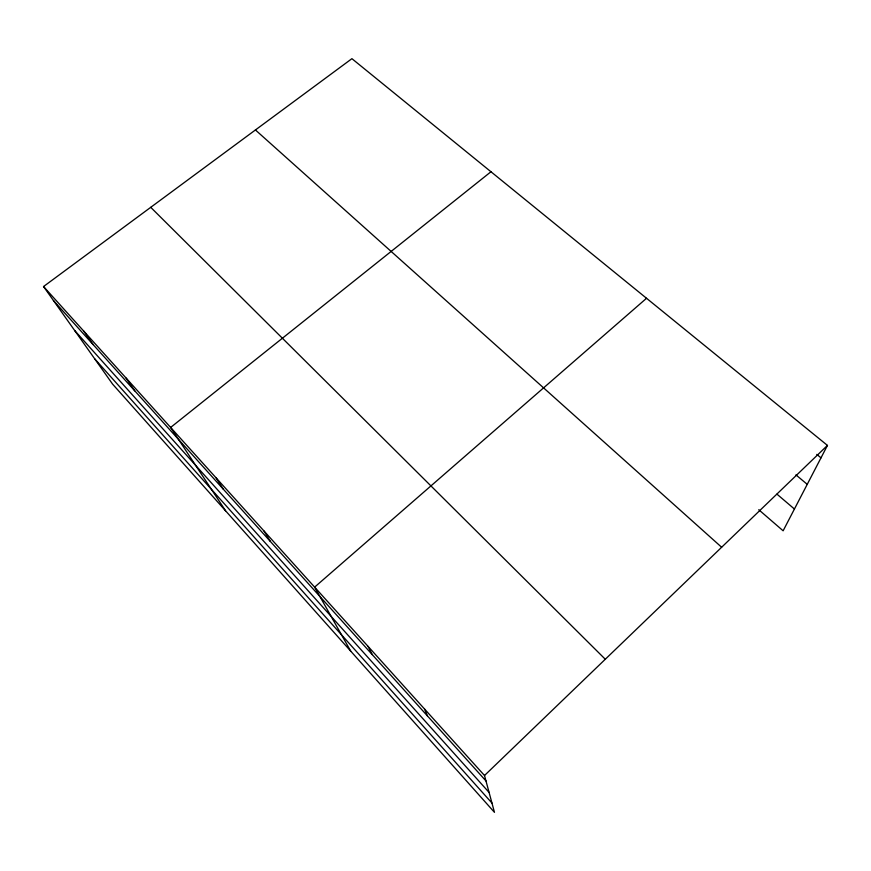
<?xml version="1.0" encoding="UTF-8"?>
<svg xmlns="http://www.w3.org/2000/svg" width="871" height="871" viewBox="0 0 871 871"><rect width="100%" height="100%" fill="white"/><g stroke="black" fill="none" stroke-linecap="round" stroke-linejoin="round"><path stroke-width="1.31" d="M43.55 286.526L484.505 775.506L494.467 812.327L112.609 384.133L43.55 286.526L351.917 58.673L827.45 445.408L783.127 530.798L758.75 509.709M484.505 775.506L827.45 445.408M646.532 298.274L314.627 587.13L350.686 651.094M490.961 171.75L170.629 427.454L225.578 510.798M816.791 454.401L820.994 457.841M795.931 474.88L807.243 484.341M776.954 494.14L794.428 509.023M255.432 129.964L721.645 547.249M150.737 207.331L605.291 659.249M53.436 300.495L485.974 780.949M74.677 330.523L489.088 792.447M94.732 358.852L491.952 803.051M83.801 331.165L93.11 344.568M126.11 378.079L134.765 390.839M216.128 477.907L223.27 489.143M264.055 531.06L270.315 541.403M368.052 646.369L372.189 654.557M424.58 709.059L427.465 715.962"/></g></svg>
